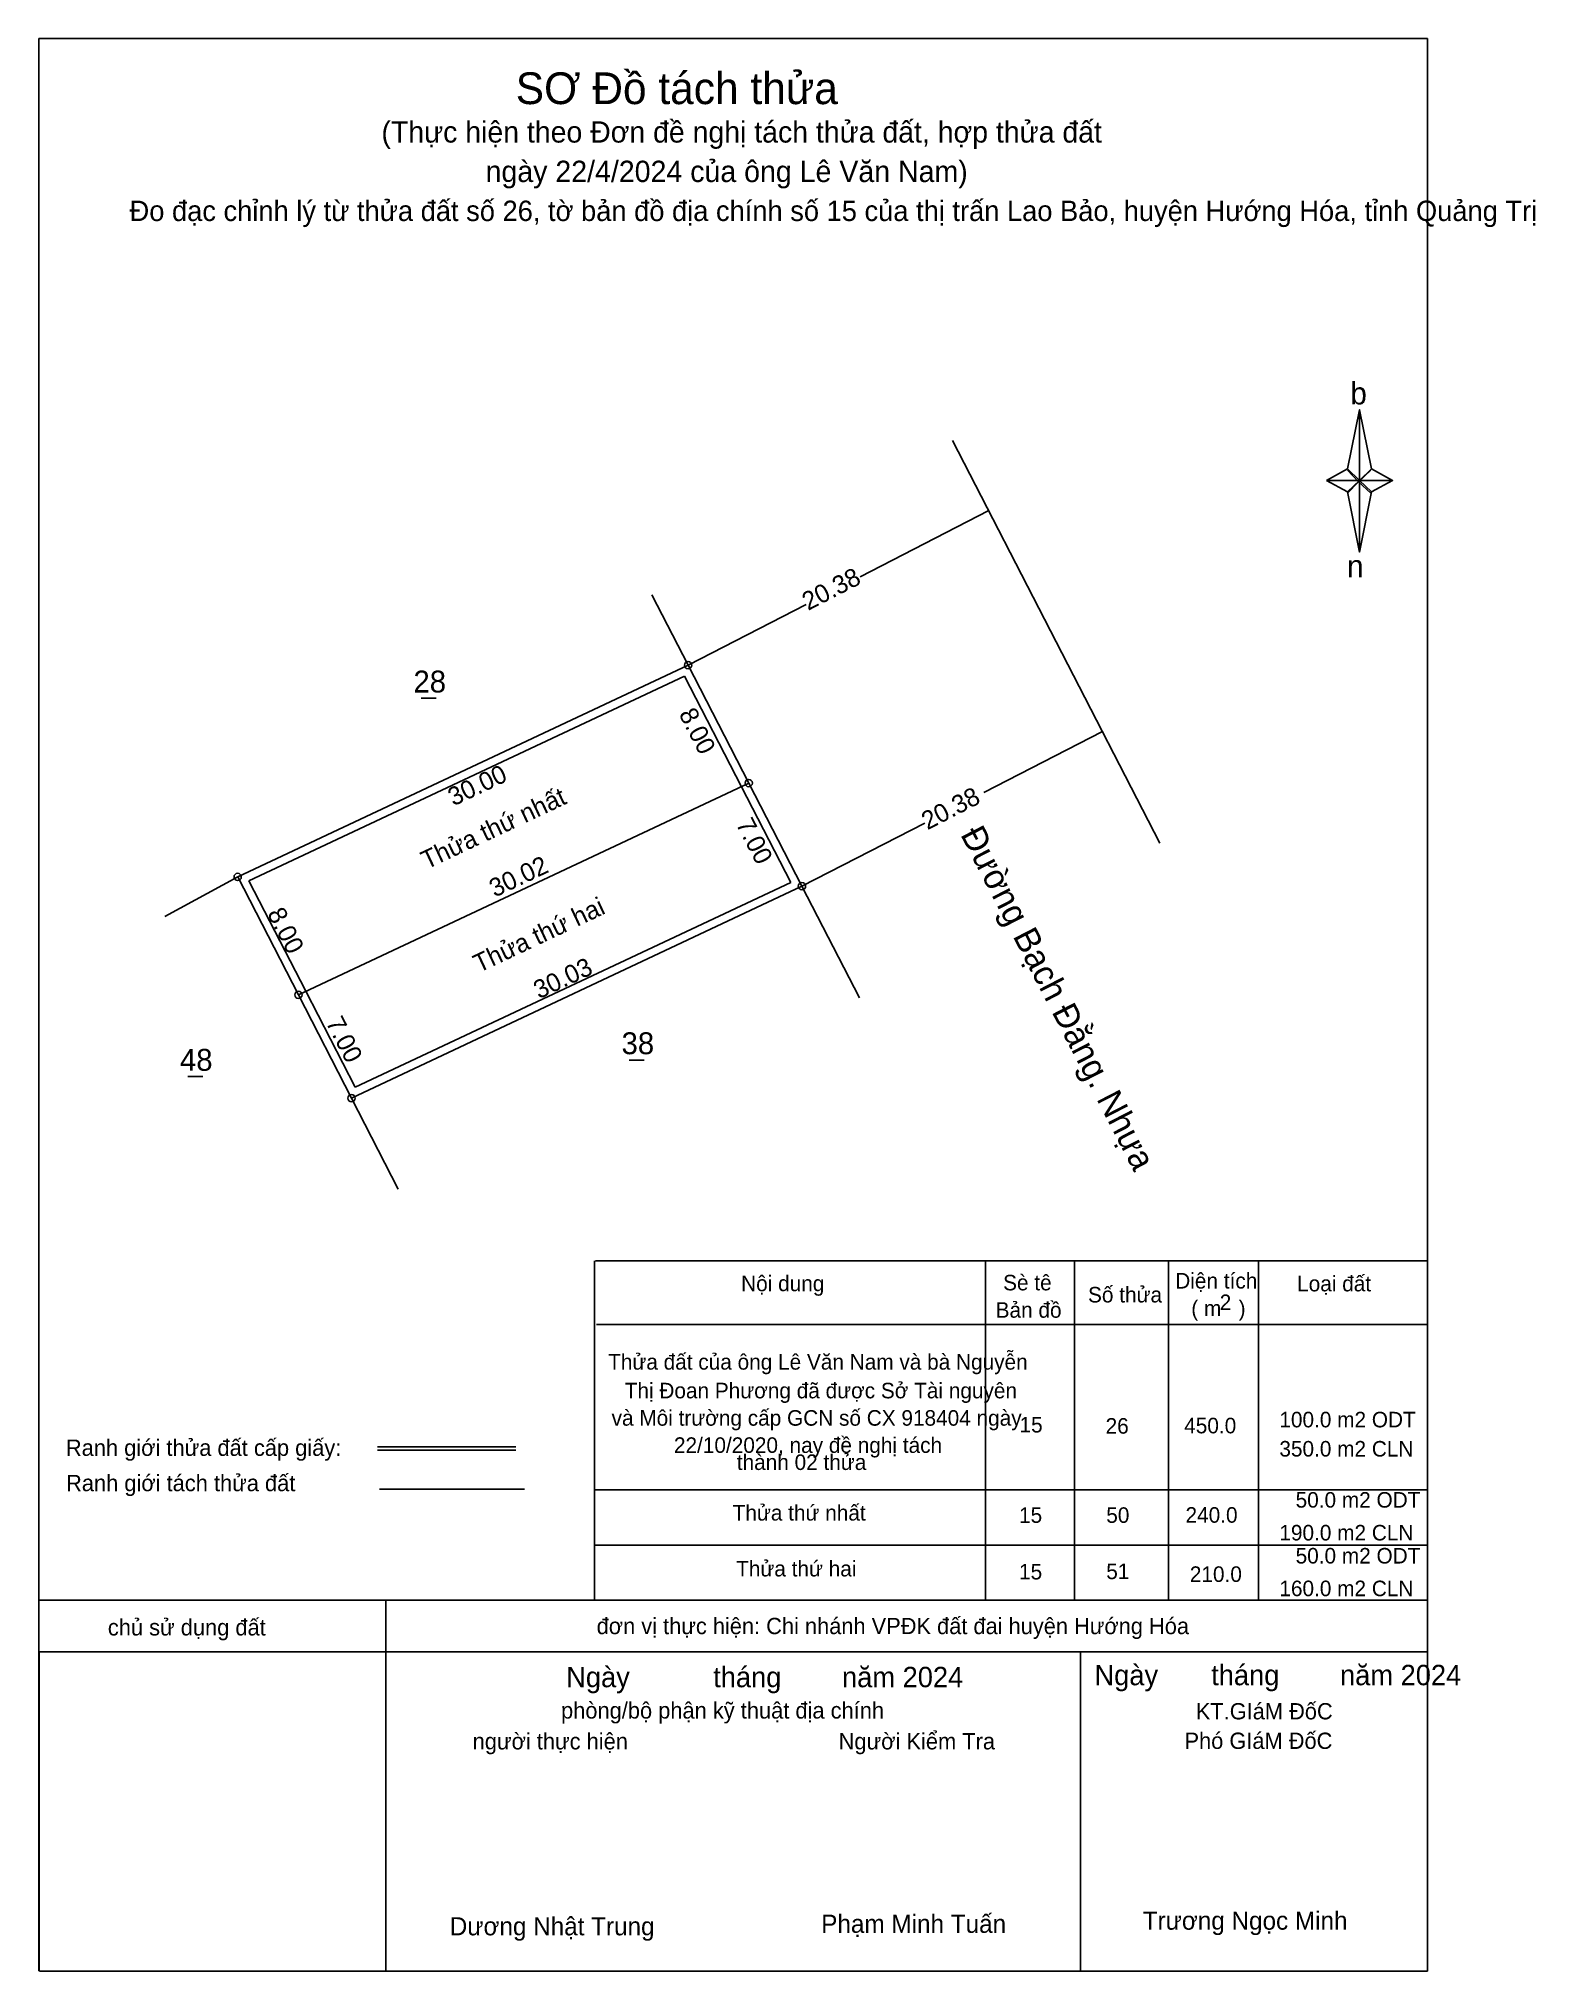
# Model space of a CAD drawing. Extents: x 536291 to 536381, y 1837960 to 1838077.
import ezdxf

# ---------------------------------------------------------------- set-up
doc = ezdxf.new("R2010")
doc.units = 0
for name, color, linetype in [('Level 1', 7, 'Continuous'), ('Level 10', 7, 'Continuous'), ('Level 11', 7, 'Continuous'), ('Level 13', 7, 'Continuous'), ('Level 17', 7, 'Continuous'), ('Level 18', 7, 'Continuous'), ('Level 27', 7, 'Continuous'), ('Level 36', 7, 'Continuous'), ('Level 4', 7, 'Continuous'), ('Level 49', 7, 'Continuous'), ('Level 5', 7, 'Continuous'), ('Level 50', 7, 'Continuous'), ('Level 6', 7, 'Continuous'), ('Level 63', 7, 'Continuous'), ('Level 9', 7, 'Continuous')]:
    doc.layers.add(name, color=color, linetype=linetype)

msp = doc.modelspace()

# ---------------------------------------------------------------- linework, layer by layer
at = {"layer": 'Level 1'}
for p, q in [((536290.74, 1837960.46), (536290.74, 1838076.98)), ((536290.74, 1838076.98), (536374.5, 1838076.98)), ((536374.5, 1837960.46), (536374.5, 1838076.98)), ((536369.67, 1838051.03), (536370.4, 1838054.6)), ((536370.4, 1838054.6), (536370.4, 1838050.34)), ((536370.4, 1838054.6), (536371.12, 1838051.03)), ((536368.4, 1838050.34), (536369.67, 1838051.03)), ((536369.67, 1838051.03), (536370.4, 1838050.34)), ((536370.34, 1838050.26), (536369.67, 1838050.95)), ((536371.07, 1838050.95), (536370.34, 1838050.26)), ((536370.34, 1838050.26), (536371.07, 1838050.95)), ((536371.12, 1838051.03), (536370.4, 1838050.34)), ((536370.4, 1838050.34), (536369.67, 1838049.66)), ((536370.34, 1838050.26), (536369.67, 1838049.58)), ((536369.67, 1838049.58), (536370.34, 1838050.26)), ((536369.67, 1838049.66), (536370.4, 1838046.02)), ((536371.07, 1838049.58), (536370.34, 1838050.26)), ((536370.4, 1838050.34), (536370.4, 1838046.02)), ((536370.4, 1838050.34), (536372.39, 1838050.34)), ((536370.4, 1838050.34), (536371.12, 1838049.66)), ((536371.12, 1838049.66), (536370.4, 1838046.02)), ((536371.12, 1838049.66), (536372.39, 1838050.34)), ((536374.5, 1837960.44), (536374.5, 1838015.92)), ((536324.25, 1838003.28), (536324.25, 1837982.82)), ((536324.31, 1838003.28), (536374.49, 1838003.28)), ((536347.84, 1837982.82), (536347.84, 1838003.28)), ((536353.2, 1837982.82), (536353.2, 1838003.28)), ((536358.87, 1838003.28), (536358.87, 1837982.82)), ((536364.31, 1837982.82), (536364.31, 1838003.28)), ((536374.49, 1837999.45), (536324.38, 1837999.45)), ((536374.49, 1837989.47), (536324.25, 1837989.47)), ((536374.49, 1837989.47), (536324.25, 1837989.47)), ((536374.49, 1837989.47), (536324.25, 1837989.47)), ((536374.49, 1837989.47), (536324.32, 1837989.47)), ((536374.49, 1837986.14), (536324.25, 1837986.14)), ((536311.68, 1837982.82), (536311.68, 1837960.44)), ((536374.49, 1837982.82), (536324.25, 1837982.82)), ((536374.49, 1837982.82), (536324.25, 1837982.82)), ((536374.49, 1837982.82), (536324.25, 1837982.82)), ((536374.49, 1837982.82), (536324.25, 1837982.82)), ((536374.49, 1837982.82), (536324.25, 1837982.82)), ((536374.49, 1837982.82), (536324.25, 1837982.82)), ((536374.49, 1837982.82), (536324.25, 1837982.82)), ((536374.49, 1837982.82), (536324.25, 1837982.82)), ((536290.77, 1837979.7), (536290.77, 1837960.44)), ((536290.77, 1837979.7), (536374.5, 1837979.7)), ((536353.56, 1837979.7), (536353.56, 1837960.44)), ((536290.78, 1837960.44), (536374.5, 1837960.44))]:
    msp.add_line(p, q, dxfattribs=at)
for points in [[(536369.67, 1838051.03), (536370.4, 1838054.6), (536370.4, 1838050.34)], [(536370.4, 1838050.34), (536371.12, 1838051.03), (536372.39, 1838050.34)], [(536368.4, 1838050.34), (536369.67, 1838049.66), (536370.4, 1838050.34)], [(536370.4, 1838050.34), (536370.4, 1838046.02), (536371.12, 1838049.66)]]:
    msp.add_lwpolyline(points, close=True, dxfattribs=at)
at = {"layer": 'Level 10'}
for p, q in [((536302.74, 1838026.43), (536329.9, 1838039.2)), ((536329.9, 1838039.2), (536333.56, 1838032.09)), ((536303.42, 1838026.2), (536329.68, 1838038.54)), ((536329.68, 1838038.54), (536333.12, 1838031.86)), ((536333.56, 1838032.09), (536306.4, 1838019.32)), ((536306.4, 1838019.32), (536302.74, 1838026.43)), ((536306.84, 1838019.54), (536303.42, 1838026.2)), ((536336.77, 1838025.87), (536309.6, 1838013.09)), ((536336.09, 1838026.1), (536309.82, 1838013.75)), ((536311.18, 1837992.06), (536319.52, 1837992.06)), ((536311.18, 1837991.86), (536319.52, 1837991.86))]:
    msp.add_line(p, q, dxfattribs=at)
at = {"layer": 'Level 11'}
for centre in [(536329.9, 1838039.2), (536333.56, 1838032.09), (536302.74, 1838026.43), (536302.74, 1838026.43), (536336.77, 1838025.87), (536306.4, 1838019.32), (536309.6, 1838013.09)]:
    msp.add_circle(centre, 0.22, dxfattribs=at)
at = {"layer": 'Level 13'}
for p, q in [((536348.03, 1838048.52), (536340.27, 1838044.53)), ((536337.02, 1838042.86), (536329.9, 1838039.2)), ((536354.89, 1838035.2), (536347.74, 1838031.52)), ((536344.17, 1838029.68), (536336.77, 1838025.87))]:
    msp.add_line(p, q, dxfattribs=at)
at = {"layer": 'Level 27'}
for p, q in [((536329.9, 1838039.2), (536327.72, 1838043.43)), ((536333.12, 1838031.86), (536336.09, 1838026.1)), ((536333.56, 1838032.09), (536336.77, 1838025.87)), ((536302.74, 1838026.43), (536298.34, 1838024.05)), ((536306.84, 1838019.54), (536309.82, 1838013.75)), ((536306.4, 1838019.32), (536309.6, 1838013.09))]:
    msp.add_line(p, q, dxfattribs=at)
at = {"layer": 'Level 4'}
msp.add_line((536309.6, 1838013.09), (536312.42, 1838007.61), dxfattribs=at)
for points in [[(536358.36, 1838028.46), (536345.85, 1838052.75)], [(536340.24, 1838019.13), (536336.77, 1838025.87)]]:
    msp.add_lwpolyline(points, dxfattribs=at)
at = {"layer": 'Level 50'}
msp.add_line((536320.03, 1837989.52), (536311.29, 1837989.51), dxfattribs=at)
at = {"layer": 'Level 63'}
msp.add_line((536374.49, 1837982.82), (536290.74, 1837982.82), dxfattribs=at)
at = {"layer": 'Level 9'}
for p, q in [((536313.8, 1838037.2), (536314.71, 1838037.2)), ((536326.35, 1838015.39), (536327.26, 1838015.39)), ((536299.73, 1838014.39), (536300.63, 1838014.39))]:
    msp.add_line(p, q, dxfattribs=at)

# ---------------------------------------------------------------- texts
at = {"layer": 'Level 1'}
for s, height, p in [('SƠ Đồ tách thửa', 1.9148, (536319.51, 1838073.03)), ('Đo đạc chỉnh lý từ thửa đất số 26, tờ bản đồ địa chính số 15 của thị trấn Lao Bảo, huyện Hướng Hóa, tỉnh Quảng Trị', 1.22959, (536296.22, 1838065.98)), ('b', 1.34, (536369.84, 1838054.92)), ('n', 1.34, (536369.64, 1838044.5)), ('Nội dung', 0.938, (536333.1, 1838001.45)), ('Sè tê', 0.938, (536348.9, 1838001.5)), ('Diện tích', 0.938, (536359.28, 1838001.61)), ('Loại đất', 0.938, (536366.63, 1838001.44)), ('Bản đồ', 0.938, (536348.45, 1837999.85)), ('Số thửa', 0.938, (536354.02, 1838000.77)), (' ( m   )', 0.938, (536359.9, 1837999.95)), ('2', 0.938, (536361.96, 1838000.31)), ('Thửa thứ nhất', 0.9375, (536332.59, 1837987.62)), ('240.0', 0.938, (536359.9, 1837987.49)), ('Thửa thứ hai ', 0.9375, (536332.8, 1837984.25)), ('chủ sử dụng đất', 0.985, (536294.91, 1837980.69)), ('đơn vị thực hiện: Chi nhánh VPĐK đất đai huyện Hướng Hóa', 0.9833, (536324.39, 1837980.77)), ('Ngày           tháng        năm 2024', 1.2296, (536322.55, 1837977.57)), ('Ngày       tháng        năm 2024', 1.2296, (536354.41, 1837977.69)), ('phòng/bộ phận kỹ thuật địa chính', 0.985, (536322.24, 1837975.68)), ('KT.GIáM ĐốC', 0.9833, (536360.52, 1837975.63)), ('người thực hiện', 0.985, (536316.91, 1837973.82)), ('Người Kiểm Tra', 0.9853, (536338.98, 1837973.82)), ('Phó GIáM ĐốC', 0.9833, (536359.84, 1837973.85)), ('Dương Nhật Trung', 1.0944, (536315.53, 1837962.61)), ('Phạm Minh Tuấn', 1.0952, (536337.93, 1837962.76)), ('Trương Ngọc Minh', 1.0944, (536357.32, 1837962.95))]:
    msp.add_text(s, height=height, dxfattribs=at).set_placement(p)
at = {"layer": 'Level 10'}
for s, p in [('Ranh giới thửa đất cấp giấy:', (536292.38, 1837991.52)), ('Ranh giới tách thửa đất', (536292.39, 1837989.39))]:
    msp.add_text(s, height=0.985, dxfattribs=at).set_placement(p)
at = {"layer": 'Level 13'}
for rotation, p in [(27.2013, (536337.14, 1838042.47)), (27.2411, (536344.34, 1838029.24))]:
    msp.add_text('20.38', height=1.101, rotation=rotation, dxfattribs=at).set_placement(p)
at = {"layer": 'Level 17'}
msp.add_text('210.0', height=0.938, dxfattribs=at).set_placement((536360.16, 1837983.92))
at = {"layer": 'Level 18'}
msp.add_text('450.0', height=0.938, dxfattribs=at).set_placement((536359.82, 1837992.88))
at = {"layer": 'Level 27'}
for s, p in [('50', (536355.12, 1837987.48)), ('51', (536355.12, 1837984.09))]:
    msp.add_text(s, height=0.938, dxfattribs=at).set_placement(p)
at = {"layer": 'Level 36'}
for s, height, p in [('(Thực hiện theo Đơn đề nghị tách thửa đất, hợp thửa đất ', 1.2825, (536311.41, 1838070.71)), ('ngày 22/4/2024 của ông Lê Văn Nam)', 1.2866, (536317.69, 1838068.33)), ('28', 1.321, (536313.34, 1838037.55)), ('38', 1.321, (536325.89, 1838015.74)), ('48', 1.321, (536299.26, 1838014.74))]:
    msp.add_text(s, height=height, dxfattribs=at).set_placement(p)
at = {"layer": 'Level 4'}
msp.add_text('Đường Bạch Đằng. Nhựa', height=1.5, rotation=297.2479, dxfattribs=at).set_placement((536346.3, 1838029))
at = {"layer": 'Level 49'}
for s, height, rotation, p in [('8.00', 1.101, 297.2656, (536329.32, 1838036.26)), ('30.00', 1.101, 25.1818, (536315.75, 1838030.68)), ('Thửa thứ nhất', 1.1009, 25.1818, (536314.13, 1838026.87)), ('7.00', 1.101, 297.2656, (536332.76, 1838029.63)), ('30.02', 1.101, 25.1823, (536318.24, 1838025.18)), ('Thửa thứ hai', 1.1009, 25.1823, (536317.28, 1838020.63)), ('8.00', 1.101, 297.2142, (536304.5, 1838024.23)), ('30.03', 1.101, 25.1823, (536320.91, 1838019.05)), ('7.00', 1.101, 297.2142, (536308.03, 1838017.66))]:
    msp.add_text(s, height=height, rotation=rotation, dxfattribs=at).set_placement(p)
at = {"layer": 'Level 5'}
for p in [(536349.86, 1837987.48), (536349.86, 1837984.07)]:
    msp.add_text('15', height=0.938, dxfattribs=at).set_placement(p)
at = {"layer": 'Level 6'}
for s, height, p in [('Thửa đất của ông Lê Văn Nam và bà Nguyễn ', 0.9375, (536325.08, 1837996.72)), ('Thị Đoan Phương đã được Sở Tài nguyên ', 0.9375, (536326.08, 1837994.99)), ('và Môi trường cấp GCN số CX 918404 ngày  ', 0.9375, (536325.29, 1837993.34)), ('15', 0.938, (536349.89, 1837992.93)), ('26', 0.938, (536355.08, 1837992.86)), ('100.0 m2 ODT', 0.9375, (536365.56, 1837993.24)), ('22/10/2020, nay đề nghị tách ', 0.9375, (536329.05, 1837991.7)), ('thành 02 thửa', 0.9375, (536332.84, 1837990.67)), ('350.0 m2 CLN', 0.9375, (536365.56, 1837991.48)), ('50.0 m2 ODT', 0.9375, (536366.54, 1837988.4)), ('190.0 m2 CLN', 0.9375, (536365.56, 1837986.42)), ('50.0 m2 ODT', 0.9375, (536366.54, 1837985.03)), ('160.0 m2 CLN', 0.9375, (536365.56, 1837983.06))]:
    msp.add_text(s, height=height, dxfattribs=at).set_placement(p)

doc.saveas('drawing.dxf')
